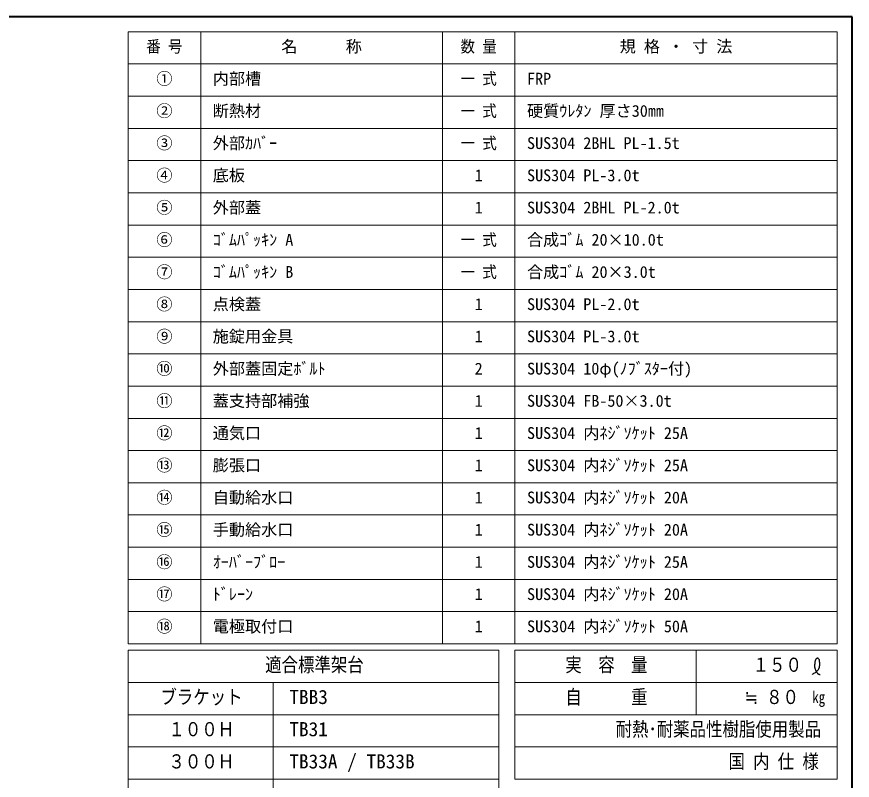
# Model space of a CAD drawing. Units: millimetres at full size, sheet at 1:10; details may follow other scales. Extents: x -2123 to 1927, y -1358 to 1452.
# Drawn here: x 631 to 1927, y 267 to 1452 of the extents above; entities that cross this region are included whole.
import ezdxf
from ezdxf.enums import TextEntityAlignment as Align

# ---------------------------------------------------------------- set-up
doc = ezdxf.new("R2010")
doc.units = ezdxf.units.MM
doc.header["$LTSCALE"] = 10
doc.layers.add('0-0', color=7, linetype='Continuous', lineweight=18)
doc.styles.add('ＭＳ ゴシック', font='')
doc.styles.get('ＭＳ ゴシック').set_extended_font_data('MS Gothic')

msp = doc.modelspace()

# ---------------------------------------------------------------- linework, layer by layer
at = {"layer": '0-0', "color": 1, "lineweight": 40}
for p, q in [((1927.2, 1451.91), (-2122.8, 1451.91)), ((1927.2, -1358.09), (1927.2, 1451.91))]:
    msp.add_line(p, q, dxfattribs=at)
at = {"layer": '0-0', "color": 3}
for p, q in [((1903.87, 1428.58), (803.87, 1428.58)), ((803.87, 478.58), (803.87, 1428.58)), ((916.37, 478.58), (916.37, 1428.58)), ((1291.37, 478.58), (1291.37, 1428.58)), ((1403.87, 478.58), (1403.87, 1428.58)), ((1903.87, 478.58), (1903.87, 1428.58)), ((1903.87, 1378.58), (803.87, 1378.58)), ((1903.87, 1328.58), (803.87, 1328.58)), ((1903.87, 1278.58), (803.87, 1278.58)), ((1903.87, 1228.58), (803.87, 1228.58)), ((1903.87, 1178.58), (803.87, 1178.58)), ((1903.87, 1128.58), (803.87, 1128.58)), ((1903.87, 1078.58), (803.87, 1078.58)), ((1903.87, 1028.58), (803.87, 1028.58)), ((1903.87, 978.58), (803.87, 978.58)), ((1903.87, 928.58), (803.87, 928.58)), ((1903.87, 878.58), (803.87, 878.58)), ((1903.87, 828.58), (803.87, 828.58)), ((1903.87, 778.58), (803.87, 778.58)), ((1903.87, 728.58), (803.87, 728.58)), ((1903.87, 678.58), (803.87, 678.58)), ((1903.87, 628.58), (803.87, 628.58)), ((1903.87, 578.58), (803.87, 578.58)), ((1903.87, 528.58), (803.87, 528.58)), ((1903.87, 478.58), (803.87, 478.58)), ((1378.87, 468.58), (803.87, 468.58)), ((1378.87, 118.58), (1378.87, 468.58)), ((1903.87, 468.58), (1403.87, 468.58)), ((1403.87, 268.58), (1403.87, 468.58)), ((1685.12, 368.58), (1685.12, 468.58)), ((1903.87, 268.58), (1903.87, 468.58)), ((1378.87, 418.58), (803.87, 418.58)), ((1028.87, 118.58), (1028.87, 418.58)), ((1903.87, 418.58), (1403.87, 418.58)), ((1378.87, 368.58), (803.87, 368.58)), ((1903.87, 368.58), (1403.87, 368.58)), ((1378.87, 318.58), (803.87, 318.58)), ((1903.87, 318.58), (1403.87, 318.58)), ((1378.87, 268.58), (803.87, 268.58)), ((1903.87, 268.58), (1403.87, 268.58))]:
    msp.add_line(p, q, dxfattribs=at)
msp.add_lwpolyline([(1378.87, 118.58), (803.87, 118.58), (803.87, 468.58)], dxfattribs=at)
at = {"layer": '0-0', "color": 5, "lineweight": 25}
for points in [[(1864.87, 431.2), (1865.53, 431.57), (1866.65, 432.23), (1867.76, 432.9), (1868.85, 433.59), (1869.93, 434.33), (1870.97, 435.11), (1871.56, 435.58), (1871.99, 435.95), (1872.72, 436.62), (1873.4, 437.33), (1874.04, 438.08), (1874.62, 438.86), (1875.13, 439.69), (1875.4, 440.19), (1875.59, 440.59), (1875.87, 441.31), (1876.11, 442.05), (1876.3, 442.81), (1876.45, 443.57), (1876.56, 444.34), (1876.6, 444.79), (1876.64, 445.25), (1876.67, 446.05), (1876.68, 446.85), (1876.67, 447.64), (1876.64, 448.45), (1876.62, 449.25), (1876.6, 449.72), (1876.59, 450.22), (1876.56, 451.08), (1876.49, 451.93), (1876.36, 452.76), (1876.13, 453.57), (1875.78, 454.34), (1875.51, 454.77), (1875.33, 455), (1875, 455.37), (1874.62, 455.7), (1874.22, 455.97)], [(1874.22, 455.97), (1873.79, 456.17), (1873.35, 456.29), (1873.1, 456.3), (1872.88, 456.29), (1872.52, 456.21), (1872.16, 456.07), (1871.81, 455.87), (1871.48, 455.64), (1871.18, 455.37), (1871.01, 455.21), (1870.78, 454.95), (1870.44, 454.47), (1870.15, 453.97), (1869.91, 453.45), (1869.72, 452.9), (1869.56, 452.35), (1869.48, 452.03), (1869.39, 451.62), (1869.26, 450.91), (1869.17, 450.2), (1869.09, 449.49), (1869.02, 448.78), (1868.96, 448.06), (1868.93, 447.64), (1868.89, 447.14), (1868.82, 446.29), (1868.76, 445.43), (1868.72, 444.57), (1868.72, 443.72), (1868.77, 442.87), (1868.82, 442.38), (1868.88, 441.95), (1869.03, 441.23), (1869.21, 440.5), (1869.44, 439.79), (1869.69, 439.09), (1869.96, 438.39), (1870.14, 437.99), (1870.26, 437.71)], [(1870.26, 437.71), (1870.49, 437.22), (1870.73, 436.74), (1870.98, 436.26), (1871.24, 435.78), (1871.51, 435.31), (1871.67, 435.03), (1871.87, 434.72), (1872.22, 434.17), (1872.59, 433.65), (1873, 433.15), (1873.43, 432.7), (1873.9, 432.29), (1874.19, 432.07), (1874.44, 431.92), (1874.89, 431.67), (1875.36, 431.46), (1875.85, 431.28), (1876.35, 431.11), (1876.86, 430.96), (1877.15, 430.87)]]:
    msp.add_lwpolyline(points, dxfattribs=at)

# ---------------------------------------------------------------- texts
at = {"layer": '0-0', "style": 'ＭＳ ゴシック'}
for s, height, width, p in [('番 号', 18.33, 0.9, (831.99, 1391.08)), ('数 量', 18.33, 0.9, (1319.49, 1391.08)), ('一 式', 18.33, 0.9, (1319.49, 1341.08)), ('一 式', 18.33, 0.9, (1319.49, 1291.08)), ('一 式', 18.33, 0.9, (1319.49, 1241.08)), ('一 式', 18.33, 0.9, (1319.49, 1091.08)), ('一 式', 18.33, 0.9, (1319.49, 1041.08)), ('適合標準架台', 21.99, 0.85, (1016.37, 428.58)), ('実\u3000容\u3000量', 21.99, 0.85, (1481.99, 428.58)), ('１５０', 21.99, 0.85, (1772.62, 428.58)), ('ブラケット', 21.99, 0.85, (853.87, 378.58)), ('自\u3000\u3000\u3000重', 21.99, 0.85, (1481.99, 378.58)), ('≒ ８０', 21.99, 0.85, (1760.12, 378.58)), ('kg', 18.33, 0.8, (1865.12, 381.08)), ('１００Ｈ', 21.99, 0.85, (866.37, 328.58)), ('耐熱･耐薬品性樹脂使用製品', 21.99, 0.85, (1560.12, 328.58)), ('３００Ｈ', 21.99, 0.85, (866.37, 278.58)), ('国 内 仕 様', 21.99, 0.85, (1735.12, 278.58))]:
    msp.add_text(s, height=height, dxfattribs=dict(at, width=width)).set_placement(p, align=Align.BOTTOM_LEFT)
for s, height, p in [('名\u3000\u3000\u3000称', 18.33, (1041.37, 1391.08)), ('規 格 ・ 寸 法', 18.33, (1566.37, 1391.08)), ('①', 18.33, (847.62, 1341.08)), ('内部槽', 18.33, (935.12, 1341.08)), ('FRP', 18.33, (1422.62, 1341.08)), ('②', 18.33, (847.62, 1291.08)), ('断熱材', 18.33, (935.12, 1291.08)), ('硬質ｳﾚﾀﾝ 厚さ30㎜', 18.33, (1422.62, 1291.08)), ('③', 18.33, (847.62, 1241.08)), ('外部ｶﾊﾞｰ', 18.33, (935.12, 1241.08)), ('SUS304 2BHL PL-1.5t', 18.33, (1422.62, 1241.08)), ('④', 18.33, (847.62, 1191.08)), ('底板', 18.33, (935.12, 1191.08)), ('1', 18.33, (1341.37, 1191.08)), ('SUS304 PL-3.0t', 18.33, (1422.62, 1191.08)), ('⑤', 18.33, (847.62, 1141.08)), ('外部蓋', 18.33, (935.12, 1141.08)), ('1', 18.33, (1341.37, 1141.08)), ('SUS304 2BHL PL-2.0t', 18.33, (1422.62, 1141.08)), ('⑥', 18.33, (847.62, 1091.08)), ('ｺﾞﾑﾊﾟｯｷﾝ A', 18.33, (935.12, 1091.08)), ('合成ｺﾞﾑ 20×10.0t', 18.33, (1422.62, 1091.08)), ('⑦', 18.33, (847.62, 1041.08)), ('ｺﾞﾑﾊﾟｯｷﾝ B', 18.33, (935.12, 1041.08)), ('合成ｺﾞﾑ 20×3.0t', 18.33, (1422.62, 1041.08)), ('⑧', 18.33, (847.62, 991.08)), ('点検蓋', 18.33, (935.12, 991.08)), ('1', 18.33, (1341.37, 991.08)), ('SUS304 PL-2.0t', 18.33, (1422.62, 991.08)), ('⑨', 18.33, (847.62, 941.08)), ('施錠用金具', 18.33, (935.12, 941.08)), ('1', 18.33, (1341.37, 941.08)), ('SUS304 PL-3.0t', 18.33, (1422.62, 941.08)), ('⑩', 18.33, (847.62, 891.08)), ('外部蓋固定ﾎﾞﾙﾄ', 18.33, (935.12, 891.08)), ('2', 18.33, (1341.37, 891.08)), ('SUS304 10φ(ﾉﾌﾞｽﾀｰ付)', 18.33, (1422.62, 891.08)), ('⑪', 18.33, (847.62, 841.08)), ('蓋支持部補強', 18.33, (935.12, 841.08)), ('1', 18.33, (1341.37, 841.08)), ('SUS304 FB-50×3.0t', 18.33, (1422.62, 841.08)), ('⑫', 18.33, (847.62, 791.08)), ('通気口', 18.33, (935.12, 791.08)), ('SUS304 内ﾈｼﾞｿｹｯﾄ 25A', 18.33, (1422.62, 791.08)), ('1', 18.33, (1341.37, 791.08)), ('⑬', 18.33, (847.62, 741.08)), ('膨張口', 18.33, (935.12, 741.08)), ('SUS304 内ﾈｼﾞｿｹｯﾄ 25A', 18.33, (1422.62, 741.08)), ('1', 18.33, (1341.37, 741.08)), ('⑭', 18.33, (847.62, 691.08)), ('自動給水口', 18.33, (935.12, 691.08)), ('1', 18.33, (1341.37, 691.08)), ('SUS304 内ﾈｼﾞｿｹｯﾄ 20A', 18.33, (1422.62, 691.08)), ('⑮', 18.33, (847.62, 641.08)), ('手動給水口', 18.33, (935.12, 641.08)), ('1', 18.33, (1341.37, 641.08)), ('SUS304 内ﾈｼﾞｿｹｯﾄ 20A', 18.33, (1422.62, 641.08)), ('⑯', 18.33, (847.62, 591.08)), ('ｵｰﾊﾞｰﾌﾞﾛｰ', 18.33, (935.12, 591.08)), ('1', 18.33, (1341.37, 591.08)), ('SUS304 内ﾈｼﾞｿｹｯﾄ 25A', 18.33, (1422.62, 591.08)), ('⑰', 18.33, (847.62, 541.08)), ('ﾄﾞﾚｰﾝ', 18.33, (935.12, 541.08)), ('1', 18.33, (1341.37, 541.08)), ('SUS304 内ﾈｼﾞｿｹｯﾄ 20A', 18.33, (1422.62, 541.08)), ('⑱', 18.33, (847.62, 491.08)), ('電極取付口', 18.33, (935.12, 491.08)), ('1', 18.33, (1341.37, 491.08)), ('SUS304 内ﾈｼﾞｿｹｯﾄ 50A', 18.33, (1422.62, 491.08)), ('TBB3', 21.99, (1053.87, 378.58)), ('TB31', 21.99, (1053.87, 328.58)), ('TB33A / TB33B', 21.99, (1053.87, 278.58))]:
    msp.add_text(s, height=height, dxfattribs=at).set_placement(p, align=Align.BOTTOM_LEFT)

doc.saveas('drawing.dxf')
